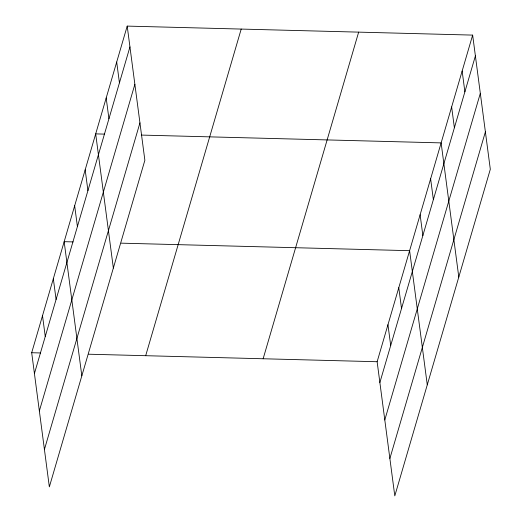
<?xml version="1.0" encoding="UTF-8"?>
<svg xmlns="http://www.w3.org/2000/svg" width="522" height="522" viewBox="0 0 522 522"><rect width="100%" height="100%" fill="white"/><g stroke="black" fill="none" stroke-linecap="round" stroke-linejoin="round"><path stroke-width="0.78" d="M127.205 26.1L144.868 160.267L49.349 486.896L31.685 352.728L127.205 26.1L472.651 35.104L490.315 169.272L394.795 495.9L377.132 361.733L472.651 35.104M34.426 373.543L129.945 46.915M39.352 410.944L134.865 84.316M44.422 449.488L139.942 122.859M145.684 355.697L241.203 29.075M263.134 358.764L358.653 32.136M379.872 382.548L475.392 55.919M384.799 419.956L480.318 93.327M389.875 458.492L485.388 131.864M104.641 134.121L95.683 133.886L113.346 268.054M141.279 135.074L441.129 142.891L458.792 277.058M73.119 241.908L64.16 241.673L81.823 375.84M121.163 243.161L409.607 250.684L427.27 384.844M31.685 352.728L40.644 352.963M88.681 354.216L377.132 361.733M462.146 71.038L464.887 91.846M451.641 106.964L454.375 127.779M430.624 178.824L433.364 199.639M420.119 214.751L422.859 235.566M398.782 287.7L401.522 308.509M387.957 324.717L390.697 345.531M116.693 62.027L119.434 82.841M106.188 97.96L108.928 118.768M85.177 169.813L87.918 190.628M74.666 205.746L77.406 226.561M53.335 278.689L56.076 299.504M42.51 315.712L45.251 336.52"/></g></svg>
